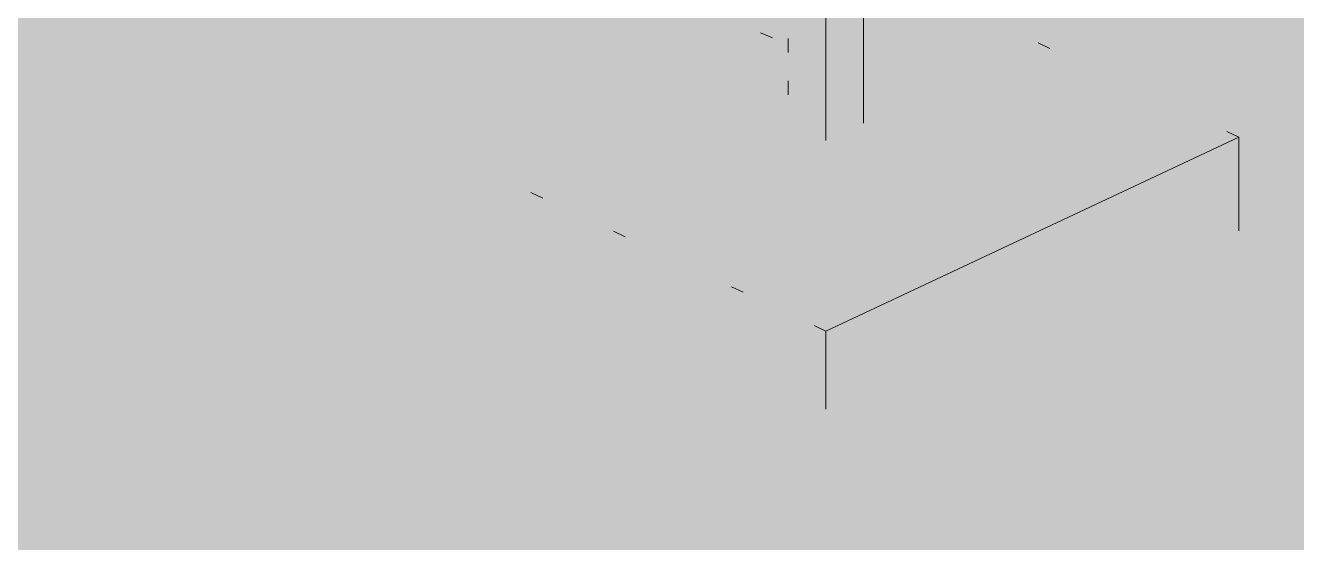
# Paper-space layout '03 3D Building and Roof' of a CAD drawing. Header units: millimetres. Extents: x 5 to 415, y 5 to 292.
# Drawn here: x 244.799 to 249.028, y 74.372 to 76.091 of the extents above; entities that cross this region are included whole.
import ezdxf

# ---------------------------------------------------------------- set-up
doc = ezdxf.new("R2010")
doc.units = ezdxf.units.MM
doc.layers.add('EXISTING', color=7, linetype='Continuous')
doc.layers.add('IMAGES', color=7, linetype='Continuous')

# ---------------------------------------------------------------- blocks, each defined once
blk = doc.blocks.new('SHEET_03')
at = {"layer": 'EXISTING', "color": 250, "lineweight": 9}
for p, q in [((247.5867, 75.7667), (247.5867, 76.1878)), ((247.4618, 76.1291), (247.4618, 75.7081)), ((247.2842, 76.0503), (247.2449, 76.0666)), ((247.337, 76.0006), (247.337, 76.0474)), ((248.2076, 76.0148), (248.1683, 76.0332)), ((247.337, 75.8603), (247.337, 75.9071)), ((247.4618, 75.075), (248.8356, 75.7199)), ((248.8356, 75.7199), (248.7964, 75.7384)), ((248.8356, 75.4081), (248.8356, 75.7199)), ((246.4806, 75.5357), (246.5198, 75.5172)), ((246.7553, 75.4067), (246.7946, 75.3883)), ((247.1478, 75.2224), (247.1871, 75.204)), ((247.4226, 75.0934), (247.4618, 75.075)), ((247.4618, 75.075), (247.4618, 74.8151))]:
    blk.add_line(p, q, dxfattribs=at)
at = {"layer": 'IMAGES', "color": 7}
for points in [[(233.54, 76.059), (246.5491, 76.059), (233.54, 76.1554), (246.5491, 76.1554)], [(246.5491, 76.059), (246.8382, 76.059), (246.5491, 76.1554), (246.8382, 76.1554)], [(246.8382, 76.059), (246.9345, 76.059), (246.8382, 76.1554), (246.9345, 76.1554)], [(246.9345, 76.059), (247.0309, 76.059), (246.9345, 76.1554), (247.0309, 76.1554)], [(247.0309, 76.059), (247.32, 76.059), (247.0309, 76.1554), (247.32, 76.1554)], [(247.32, 76.059), (247.4164, 76.059), (247.32, 76.1554), (247.4164, 76.1554)], [(247.4164, 76.059), (247.5127, 76.059), (247.4164, 76.1554), (247.5127, 76.1554)], [(247.5127, 76.059), (247.6091, 76.059), (247.5127, 76.1554), (247.6091, 76.1554)], [(247.6091, 76.059), (247.8982, 76.059), (247.6091, 76.1554), (247.8982, 76.1554)], [(247.8982, 76.059), (247.9945, 76.059), (247.8982, 76.1554), (247.9945, 76.1554)], [(247.9945, 76.059), (248.0909, 76.059), (247.9945, 76.1554), (248.0909, 76.1554)], [(248.0909, 76.059), (248.1873, 76.059), (248.0909, 76.1554), (248.1873, 76.1554)], [(248.1873, 76.059), (248.38, 76.059), (248.1873, 76.1554), (248.38, 76.1554)], [(248.38, 76.059), (254.9327, 76.059), (248.38, 76.1554), (254.9327, 76.1554)], [(232.8655, 75.9626), (246.4527, 75.9626), (232.8655, 76.059), (246.4527, 76.059)], [(246.4527, 75.9626), (246.5491, 75.9626), (246.4527, 76.059), (246.5491, 76.059)], [(246.5491, 75.9626), (246.6455, 75.9626), (246.5491, 76.059), (246.6455, 76.059)], [(246.6455, 75.9626), (246.7418, 75.9626), (246.6455, 76.059), (246.7418, 76.059)], [(246.7418, 75.9626), (246.8382, 75.9626), (246.7418, 76.059), (246.8382, 76.059)], [(246.8382, 75.9626), (247.1273, 75.9626), (246.8382, 76.059), (247.1273, 76.059)], [(247.1273, 75.9626), (247.32, 75.9626), (247.1273, 76.059), (247.32, 76.059)], [(247.32, 75.9626), (247.4164, 75.9626), (247.32, 76.059), (247.4164, 76.059)], [(247.4164, 75.9626), (247.6091, 75.9626), (247.4164, 76.059), (247.6091, 76.059)], [(247.6091, 75.9626), (248.0909, 75.9626), (247.6091, 76.059), (248.0909, 76.059)], [(248.0909, 75.9626), (248.1873, 75.9626), (248.0909, 76.059), (248.1873, 76.059)], [(248.1873, 75.9626), (248.2836, 75.9626), (248.1873, 76.059), (248.2836, 76.059)], [(248.2836, 75.9626), (248.38, 75.9626), (248.2836, 76.059), (248.38, 76.059)], [(248.38, 75.9626), (248.5727, 75.9626), (248.38, 76.059), (248.5727, 76.059)], [(248.5727, 75.9626), (254.74, 75.9626), (248.5727, 76.059), (254.74, 76.059)], [(232.8655, 75.8662), (246.0673, 75.8662), (232.8655, 75.9626), (246.0673, 75.9626)], [(246.0673, 75.8662), (246.1636, 75.8662), (246.0673, 75.9626), (246.1636, 75.9626)], [(246.1636, 75.8662), (246.4527, 75.8662), (246.1636, 75.9626), (246.4527, 75.9626)], [(246.4527, 75.8662), (246.5491, 75.8662), (246.4527, 75.9626), (246.5491, 75.9626)], [(246.5491, 75.8662), (246.6455, 75.8662), (246.5491, 75.9626), (246.6455, 75.9626)], [(246.6455, 75.8662), (247.32, 75.8662), (246.6455, 75.9626), (247.32, 75.9626)], [(247.32, 75.8662), (247.4164, 75.8662), (247.32, 75.9626), (247.4164, 75.9626)], [(247.4164, 75.8662), (247.5127, 75.8662), (247.4164, 75.9626), (247.5127, 75.9626)], [(247.5127, 75.8662), (247.6091, 75.8662), (247.5127, 75.9626), (247.6091, 75.9626)], [(247.6091, 75.8662), (248.38, 75.8662), (247.6091, 75.9626), (248.38, 75.9626)], [(248.38, 75.8662), (248.4764, 75.8662), (248.38, 75.9626), (248.4764, 75.9626)], [(248.4764, 75.8662), (248.5727, 75.8662), (248.4764, 75.9626), (248.5727, 75.9626)], [(248.5727, 75.8662), (248.7655, 75.8662), (248.5727, 75.9626), (248.7655, 75.9626)], [(248.7655, 75.8662), (254.6436, 75.8662), (248.7655, 75.9626), (254.6436, 75.9626)], [(232.7691, 75.7698), (246.0673, 75.7698), (232.7691, 75.8662), (246.0673, 75.8662)], [(246.0673, 75.7698), (246.1636, 75.7698), (246.0673, 75.8662), (246.1636, 75.8662)], [(246.1636, 75.7698), (246.26, 75.7698), (246.1636, 75.8662), (246.26, 75.8662)], [(246.26, 75.7698), (246.3564, 75.7698), (246.26, 75.8662), (246.3564, 75.8662)], [(246.3564, 75.7698), (246.4527, 75.7698), (246.3564, 75.8662), (246.4527, 75.8662)], [(246.4527, 75.7698), (247.32, 75.7698), (246.4527, 75.8662), (247.32, 75.8662)], [(247.32, 75.7698), (247.6091, 75.7698), (247.32, 75.8662), (247.6091, 75.8662)], [(247.6091, 75.7698), (248.4764, 75.7698), (247.6091, 75.8662), (248.4764, 75.8662)], [(248.4764, 75.7698), (248.5727, 75.7698), (248.4764, 75.8662), (248.5727, 75.8662)], [(248.5727, 75.7698), (248.6691, 75.7698), (248.5727, 75.8662), (248.6691, 75.8662)], [(248.6691, 75.7698), (248.7655, 75.7698), (248.6691, 75.8662), (248.7655, 75.8662)], [(248.7655, 75.7698), (248.8618, 75.7698), (248.7655, 75.8662), (248.8618, 75.8662)], [(248.8618, 75.7698), (248.9582, 75.7698), (248.8618, 75.8662), (248.9582, 75.8662)], [(248.9582, 75.7698), (254.3545, 75.7698), (248.9582, 75.8662), (254.3545, 75.8662)], [(232.3836, 75.577), (245.9709, 75.577), (232.3836, 75.7698), (245.9709, 75.7698)], [(245.9709, 75.3842), (246.0673, 75.3842), (245.9709, 75.7698), (246.0673, 75.7698)], [(246.0673, 75.3842), (246.1636, 75.3842), (246.0673, 75.7698), (246.1636, 75.7698)], [(246.1636, 75.6734), (247.32, 75.6734), (246.1636, 75.7698), (247.32, 75.7698)], [(247.32, 75.6734), (247.6091, 75.6734), (247.32, 75.7698), (247.6091, 75.7698)], [(247.6091, 75.6734), (248.7655, 75.6734), (247.6091, 75.7698), (248.7655, 75.7698)], [(248.7655, 75.6734), (248.8618, 75.6734), (248.7655, 75.7698), (248.8618, 75.7698)], [(248.8618, 75.6734), (248.9582, 75.6734), (248.8618, 75.7698), (248.9582, 75.7698)], [(248.9582, 75.6734), (249.0545, 75.6734), (248.9582, 75.7698), (249.0545, 75.7698)], [(246.1636, 75.3842), (248.8618, 75.3842), (246.1636, 75.6734), (248.8618, 75.6734)], [(248.8618, 75.3842), (248.9582, 75.3842), (248.8618, 75.6734), (248.9582, 75.6734)], [(248.9582, 75.3842), (249.0545, 75.3842), (248.9582, 75.6734), (249.0545, 75.6734)], [(232.2873, 75.4806), (245.9709, 75.4806), (232.2873, 75.577), (245.9709, 75.577)], [(231.7091, 75.3842), (245.9709, 75.3842), (231.7091, 75.4806), (245.9709, 75.4806)], [(231.6127, 75.2878), (245.9709, 75.2878), (231.6127, 75.3842), (245.9709, 75.3842)], [(245.9709, 75.2878), (246.0673, 75.2878), (245.9709, 75.3842), (246.0673, 75.3842)], [(246.0673, 75.2878), (246.1636, 75.2878), (246.0673, 75.3842), (246.1636, 75.3842)], [(246.1636, 75.2878), (246.26, 75.2878), (246.1636, 75.3842), (246.26, 75.3842)], [(246.26, 75.2878), (246.3564, 75.2878), (246.26, 75.3842), (246.3564, 75.3842)], [(246.3564, 75.2878), (248.5727, 75.2878), (246.3564, 75.3842), (248.5727, 75.3842)], [(248.5727, 75.2878), (248.6691, 75.2878), (248.5727, 75.3842), (248.6691, 75.3842)], [(248.6691, 75.2878), (248.8618, 75.2878), (248.6691, 75.3842), (248.8618, 75.3842)], [(248.8618, 75.2878), (248.9582, 75.2878), (248.8618, 75.3842), (248.9582, 75.3842)], [(248.9582, 75.2878), (253.3909, 75.2878), (248.9582, 75.3842), (253.3909, 75.3842)], [(231.6127, 75.1914), (246.0673, 75.1914), (231.6127, 75.2878), (246.0673, 75.2878)], [(246.0673, 75.1914), (246.1636, 75.1914), (246.0673, 75.2878), (246.1636, 75.2878)], [(246.1636, 75.1914), (246.3564, 75.1914), (246.1636, 75.2878), (246.3564, 75.2878)], [(246.3564, 75.1914), (246.4527, 75.1914), (246.3564, 75.2878), (246.4527, 75.2878)], [(246.4527, 75.1914), (246.5491, 75.1914), (246.4527, 75.2878), (246.5491, 75.2878)], [(246.5491, 75.1914), (248.4764, 75.1914), (246.5491, 75.2878), (248.4764, 75.2878)], [(248.4764, 75.1914), (248.5727, 75.1914), (248.4764, 75.2878), (248.5727, 75.2878)], [(248.5727, 75.1914), (248.8618, 75.1914), (248.5727, 75.2878), (248.8618, 75.2878)], [(248.8618, 75.1914), (253.2945, 75.1914), (248.8618, 75.2878), (253.2945, 75.2878)], [(231.2273, 75.095), (246.3564, 75.095), (231.2273, 75.1914), (246.3564, 75.1914)], [(246.3564, 75.095), (246.4527, 75.095), (246.3564, 75.1914), (246.4527, 75.1914)], [(246.4527, 75.095), (246.5491, 75.095), (246.4527, 75.1914), (246.5491, 75.1914)], [(246.5491, 75.095), (246.6455, 75.095), (246.5491, 75.1914), (246.6455, 75.1914)], [(246.6455, 75.095), (246.7418, 75.095), (246.6455, 75.1914), (246.7418, 75.1914)], [(246.7418, 75.095), (248.1873, 75.095), (246.7418, 75.1914), (248.1873, 75.1914)], [(248.1873, 75.095), (248.2836, 75.095), (248.1873, 75.1914), (248.2836, 75.1914)], [(248.2836, 75.095), (248.4764, 75.095), (248.2836, 75.1914), (248.4764, 75.1914)], [(248.4764, 75.095), (248.5727, 75.095), (248.4764, 75.1914), (248.5727, 75.1914)], [(248.5727, 75.095), (253.2945, 75.095), (248.5727, 75.1914), (253.2945, 75.1914)], [(231.1309, 74.9986), (246.4527, 74.9986), (231.1309, 75.095), (246.4527, 75.095)], [(246.4527, 74.9986), (246.5491, 74.9986), (246.4527, 75.095), (246.5491, 75.095)], [(246.5491, 74.9986), (246.7418, 74.9986), (246.5491, 75.095), (246.7418, 75.095)], [(246.7418, 74.9986), (246.8382, 74.9986), (246.7418, 75.095), (246.8382, 75.095)], [(246.8382, 74.9986), (246.9345, 74.9986), (246.8382, 75.095), (246.9345, 75.095)], [(246.9345, 74.9986), (248.0909, 74.9986), (246.9345, 75.095), (248.0909, 75.095)], [(248.0909, 74.9986), (248.1873, 74.9986), (248.0909, 75.095), (248.1873, 75.095)], [(248.1873, 74.9986), (248.4764, 74.9986), (248.1873, 75.095), (248.4764, 75.095)], [(248.4764, 74.9986), (253.2945, 74.9986), (248.4764, 75.095), (253.2945, 75.095)], [(231.3236, 74.9022), (246.7418, 74.9022), (231.3236, 74.9986), (246.7418, 74.9986)], [(246.7418, 74.9022), (246.8382, 74.9022), (246.7418, 74.9986), (246.8382, 74.9986)], [(246.8382, 74.9022), (246.9345, 74.9022), (246.8382, 74.9986), (246.9345, 74.9986)], [(246.9345, 74.9022), (247.1273, 74.9022), (246.9345, 74.9986), (247.1273, 74.9986)], [(247.1273, 74.9022), (247.8018, 74.9022), (247.1273, 74.9986), (247.8018, 74.9986)], [(247.8018, 74.9022), (247.9945, 74.9022), (247.8018, 74.9986), (247.9945, 74.9986)], [(247.9945, 74.9022), (248.0909, 74.9022), (247.9945, 74.9986), (248.0909, 74.9986)], [(248.0909, 74.9022), (248.1873, 74.9022), (248.0909, 74.9986), (248.1873, 74.9986)], [(248.1873, 74.9022), (253.2945, 74.9022), (248.1873, 74.9986), (253.2945, 74.9986)], [(231.5164, 74.8058), (246.8382, 74.8058), (231.5164, 74.9022), (246.8382, 74.9022)], [(246.8382, 74.8058), (246.9345, 74.8058), (246.8382, 74.9022), (246.9345, 74.9022)], [(246.9345, 74.8058), (247.1273, 74.8058), (246.9345, 74.9022), (247.1273, 74.9022)], [(247.1273, 74.8058), (247.2236, 74.8058), (247.1273, 74.9022), (247.2236, 74.9022)], [(247.2236, 74.8058), (247.32, 74.8058), (247.2236, 74.9022), (247.32, 74.9022)], [(247.32, 74.8058), (247.4164, 74.8058), (247.32, 74.9022), (247.4164, 74.9022)], [(247.4164, 74.8058), (247.6091, 74.8058), (247.4164, 74.9022), (247.6091, 74.9022)], [(247.6091, 74.8058), (247.8018, 74.8058), (247.6091, 74.9022), (247.8018, 74.9022)], [(247.8018, 74.8058), (248.0909, 74.8058), (247.8018, 74.9022), (248.0909, 74.9022)], [(248.0909, 74.8058), (253.2945, 74.8058), (248.0909, 74.9022), (253.2945, 74.9022)], [(231.6127, 74.7094), (247.1273, 74.7094), (231.6127, 74.8058), (247.1273, 74.8058)], [(247.1273, 74.7094), (247.2236, 74.7094), (247.1273, 74.8058), (247.2236, 74.8058)], [(247.2236, 74.7094), (247.32, 74.7094), (247.2236, 74.8058), (247.32, 74.8058)], [(247.32, 74.7094), (247.4164, 74.7094), (247.32, 74.8058), (247.4164, 74.8058)], [(247.4164, 74.7094), (247.6091, 74.7094), (247.4164, 74.8058), (247.6091, 74.8058)], [(247.6091, 74.7094), (247.8018, 74.7094), (247.6091, 74.8058), (247.8018, 74.8058)], [(247.8018, 74.7094), (253.2945, 74.7094), (247.8018, 74.8058), (253.2945, 74.8058)], [(231.7091, 74.613), (247.32, 74.613), (231.7091, 74.7094), (247.32, 74.7094)], [(247.32, 74.613), (247.4164, 74.613), (247.32, 74.7094), (247.4164, 74.7094)], [(247.4164, 74.613), (247.6091, 74.613), (247.4164, 74.7094), (247.6091, 74.7094)], [(247.6091, 74.613), (253.2945, 74.613), (247.6091, 74.7094), (253.2945, 74.7094)], [(232.0945, 74.5166), (253.2945, 74.5166), (232.0945, 74.613), (253.2945, 74.613)], [(232.3836, 74.4202), (253.2945, 74.4202), (232.3836, 74.5166), (253.2945, 74.5166)], [(232.48, 74.3238), (253.2945, 74.3238), (232.48, 74.4202), (253.2945, 74.4202)]]:
    blk.add_solid(points, dxfattribs=at)

psp = doc.layouts.new('03 3D Building and Roof')

# ---------------------------------------------------------------- block references
psp.add_blockref('SHEET_03', (0, 0))

doc.saveas('drawing.dxf')
